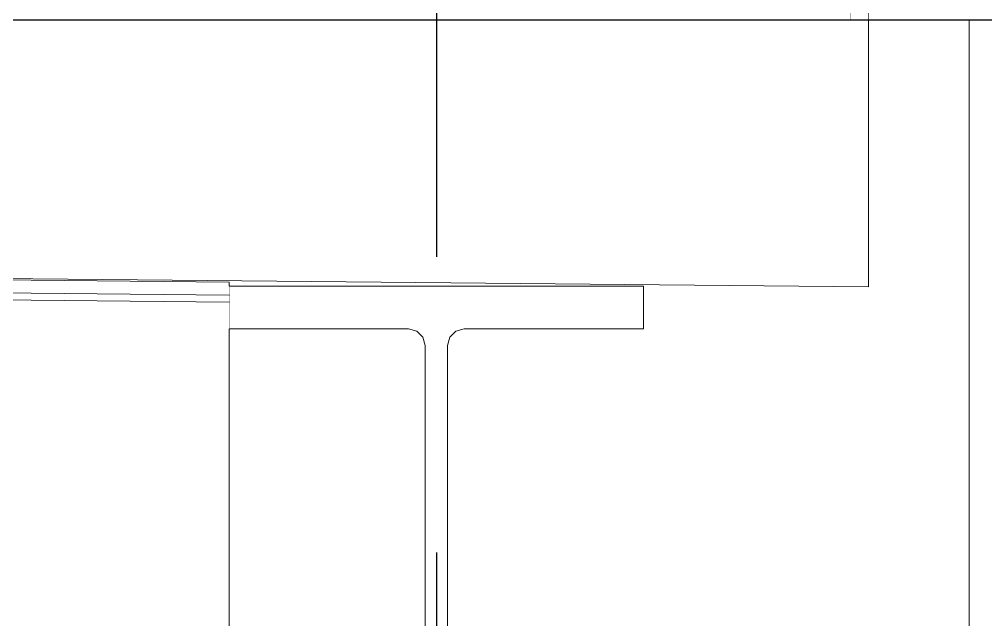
# Model space of a CAD drawing. Extents: x -3080 to 28500, y -1326 to 31609.
# Drawn here: x 26124.8 to 26206.4, y 28125.1 to 28175.8 of the extents above; entities that cross this region are included whole.
import ezdxf
from ezdxf.xclip import XClip

# ---------------------------------------------------------------- set-up
doc = ezdxf.new("R2010")
doc.units = 0
doc.header["$LTSCALE"] = 100
doc.header["$XCLIPFRAME"] = 2
doc.linetypes.add('188K-SM-07-F10-MECH-CR PIPE-Y2257103$0$X-S-FAB_SL ALL$0$COL-CEN-LIN', pattern=[3.25, 2.5, -0.25, 0.25, -0.25])
doc.linetypes.add('188K-SM-07-F10-MECH-CR PIPE-Y2257103$0$X-S-FAB_SL ALL$0$Wipeout_Contour', pattern=[1, 0, -1])
for name, color, linetype in [('0-xref', 8, 'Continuous'), ('188K-SM-07-F10-MECH-CR PIPE-Y2257103$0$X-S-FAB_SL ALL$0$A-WALL-EX', 7, 'Continuous'), ('188K-SM-07-F10-MECH-CR PIPE-Y2257103$0$X-S-FAB_SL ALL$0$A-WALL-IN', 7, 'Continuous'), ('188K-SM-07-F10-MECH-CR PIPE-Y2257103$0$X-S-FAB_SL ALL$0$ASP_1', 1, 'Continuous'), ('188K-SM-07-F10-MECH-CR PIPE-Y2257103$0$X-S-FAB_SL ALL$0$CCL', 15, '188K-SM-07-F10-MECH-CR PIPE-Y2257103$0$X-S-FAB_SL ALL$0$COL-CEN-LIN'), ('188K-SM-07-F10-MECH-CR PIPE-Y2257103$0$X-S-FAB_SL ALL$0$DIM', 15, 'Continuous'), ('188K-SM-07-F10-MECH-CR PIPE-Y2257103$0$X-S-FAB_SL ALL$0$Hattch', 7, 'Continuous'), ('188K-SM-07-F10-MECH-CR PIPE-Y2257103$0$X-S-FAB_SL ALL$0$S-BEAM', 7, 'Continuous'), ('188K-SM-07-F10-MECH-CR PIPE-Y2257103$0$X-S-FAB_SL ALL$0$S-SLAB', 7, 'Continuous')]:
    doc.layers.add(name, color=color, linetype=linetype)

# ---------------------------------------------------------------- blocks, each defined once
blk = doc.blocks.new('188K-SM-07-F10-MECH-CR PIPE-Y2257103$0$X-S-FAB_SL ALL$0$剖面元素_25_3', base_point=(23061.264, -8263.064))
at = {"color": 254, "linetype": '188K-SM-07-F10-MECH-CR PIPE-Y2257103$0$X-S-FAB_SL ALL$0$Wipeout_Contour', "lineweight": 0, "ltscale": 198779.141623}
blk.add_wipeout([(49266.264, -6418.064), (49259.764, -6418.064), (49259.764, -6653.064), (49266.264, -6653.064)], dxfattribs=at).dxf.layer = '188K-SM-07-F10-MECH-CR PIPE-Y2257103$0$X-S-FAB_SL ALL$0$Hattch'
blk = doc.blocks.new('188K-SM-07-F10-MECH-CR PIPE-Y2257103$0$X-S-FAB_SL ALL$0$剖面元素_26_3', base_point=(23061.264, -8263.064))
at = {"color": 254, "linetype": '188K-SM-07-F10-MECH-CR PIPE-Y2257103$0$X-S-FAB_SL ALL$0$Wipeout_Contour', "lineweight": 0, "ltscale": 1737619.251686257}
blk.add_wipeout([(49182.764, -6440.004), (49203.764, -6440.214), (49203.764, -6440.564), (49238.764, -6440.564), (49238.764, -6444.164), (49223.614, -6444.164), (49222.914, -6444.351), (49222.401, -6444.864), (49222.214, -6445.564), (49222.214, -6525.564), (49222.401, -6526.264), (49222.914, -6526.776), (49223.614, -6526.964), (49238.764, -6526.964), (49238.764, -6530.564), (49203.764, -6530.564), (49203.764, -6526.964), (49218.914, -6526.964), (49219.614, -6526.776), (49220.126, -6526.264), (49220.314, -6525.564), (49220.314, -6445.564), (49220.126, -6444.864), (49219.614, -6444.351), (49218.914, -6444.164), (49203.764, -6444.164), (49203.764, -6479.816), (49182.764, -6479.606), (49182.764, -6653.064), (49259.764, -6653.064), (49259.764, -6418.064), (49252.393, -6418.064), (49257.764, -6418.116), (49257.764, -6440.616), (49182.764, -6439.89)], dxfattribs=at).dxf.layer = '188K-SM-07-F10-MECH-CR PIPE-Y2257103$0$X-S-FAB_SL ALL$0$Hattch'
at = {"layer": '188K-SM-07-F10-MECH-CR PIPE-Y2257103$0$X-S-FAB_SL ALL$0$A-WALL-IN', "color": 8, "lineweight": 0}
blk.add_line((49256.264, -6418.064), (49257.764, -6418.064), dxfattribs=at)
blk = doc.blocks.new('188K-SM-07-F10-MECH-CR PIPE-Y2257103$0$X-S-FAB_SL ALL$0$剖面元素_28_3', base_point=(23061.264, -8263.064))
at = {"layer": '188K-SM-07-F10-MECH-CR PIPE-Y2257103$0$X-S-FAB_SL ALL$0$A-WALL-EX', "color": 6, "lineweight": 0}
blk.add_line((49266.264, -6418.064), (49266.264, -6653.064), dxfattribs=at)
blk = doc.blocks.new('188K-SM-07-F10-MECH-CR PIPE-Y2257103$0$X-S-FAB_SL ALL$0$剖面元素_389_3', base_point=(23061.264, -8263.064))
at = {"layer": '188K-SM-07-F10-MECH-CR PIPE-Y2257103$0$X-S-FAB_SL ALL$0$S-SLAB', "color": 1, "lineweight": 0}
for p, q in [((49252.394, -6418.064), (49257.764, -6418.116)), ((49257.764, -6418.116), (49257.764, -6440.616)), ((47391.264, -6422.564), (49257.764, -6440.616))]:
    blk.add_line(p, q, dxfattribs=at)
blk = doc.blocks.new('188K-SM-07-F10-MECH-CR PIPE-Y2257103$0$X-S-FAB_SL ALL$0$剖面元素_431_3', base_point=(23061.264, -8263.064))
at = {"layer": '188K-SM-07-F10-MECH-CR PIPE-Y2257103$0$X-S-FAB_SL ALL$0$A-WALL-EX', "color": 1, "lineweight": 0}
for p, q in [((49256.264, -6322.064), (49256.264, -6418.064)), ((49256.264, -6418.064), (49252.394, -6418.064))]:
    blk.add_line(p, q, dxfattribs=at)
blk = doc.blocks.new('188K-SM-07-F10-MECH-CR PIPE-Y2257103$0$X-S-FAB_SL ALL$0$剖面元素_432_3', base_point=(23061.264, -8263.064))
at = {"layer": '188K-SM-07-F10-MECH-CR PIPE-Y2257103$0$X-S-FAB_SL ALL$0$A-WALL-EX', "color": 6, "lineweight": 0}
for p in [(49257.764, -6319.564), (49266.264, -6418.064)]:
    blk.add_line(p, (49257.764, -6418.064), dxfattribs=at)
blk = doc.blocks.new('188K-SM-07-F10-MECH-CR PIPE-Y2257103$0$X-S-FAB_SL ALL$0$剖面元素_653_3', base_point=(23061.264, -8263.064))
at = {"layer": '188K-SM-07-F10-MECH-CR PIPE-Y2257103$0$X-S-FAB_SL ALL$0$S-BEAM', "color": 2, "lineweight": 0}
for p, q in [((49203.764, -6440.564), (49203.764, -6444.164)), ((49238.764, -6440.564), (49203.764, -6440.564)), ((49238.764, -6440.564), (49238.764, -6444.164)), ((49219.614, -6444.351), (49220.126, -6444.864)), ((49222.914, -6444.351), (49222.401, -6444.864))]:
    blk.add_line(p, q, dxfattribs=at)
at = {"layer": '188K-SM-07-F10-MECH-CR PIPE-Y2257103$0$X-S-FAB_SL ALL$0$S-BEAM', "color": 2, "lineweight": 0, "flags": 128}
for points in [[(49219.614, -6444.351), (49218.914, -6444.164), (49203.764, -6444.164)], [(49238.764, -6444.164), (49223.614, -6444.164), (49222.914, -6444.351)], [(49220.126, -6444.864), (49220.314, -6445.564), (49220.314, -6525.564), (49220.126, -6526.264)], [(49222.401, -6444.864), (49222.214, -6445.564), (49222.214, -6525.564), (49222.401, -6526.264)]]:
    blk.add_lwpolyline(points, dxfattribs=at)
blk = doc.blocks.new('188K-SM-07-F10-MECH-CR PIPE-Y2257103$0$X-S-FAB_SL ALL$0$剖面元素_1114_3', base_point=(23061.264, -8263.064))
at = {"color": 254, "linetype": '188K-SM-07-F10-MECH-CR PIPE-Y2257103$0$X-S-FAB_SL ALL$0$Wipeout_Contour', "lineweight": 0, "ltscale": 496614.06456}
blk.add_wipeout([(49241.264, -6322.064), (49256.264, -6322.064), (49256.264, -6342.97), (49256.764, -6343.064), (49256.764, -6361.064), (49256.264, -6361.064), (49256.264, -6418.064), (49257.764, -6418.064), (49257.764, -6319.564), (49241.264, -6319.564)], dxfattribs=at).dxf.layer = '188K-SM-07-F10-MECH-CR PIPE-Y2257103$0$X-S-FAB_SL ALL$0$Hattch'
blk = doc.blocks.new('188K-SM-07-F10-MECH-CR PIPE-Y2257103$0$X-S-FAB_SL ALL$0$剖面元素_1964_3', base_point=(23061.264, -8263.064))
at = {"color": 254, "linetype": '188K-SM-07-F10-MECH-CR PIPE-Y2257103$0$X-S-FAB_SL ALL$0$Wipeout_Contour', "lineweight": 0, "ltscale": 442812.81104}
blk.add_wipeout([(48338.764, -6432.664), (48756.114, -6436.837), (48756.114, -6436.064), (48786.414, -6436.064), (48786.414, -6437.14), (49203.764, -6441.314), (49203.764, -6440.214), (48837.22, -6436.548), (48338.764, -6431.727)], dxfattribs=at).dxf.layer = '188K-SM-07-F10-MECH-CR PIPE-Y2257103$0$X-S-FAB_SL ALL$0$Hattch'
at = {"color": 254, "linetype": '188K-SM-07-F10-MECH-CR PIPE-Y2257103$0$X-S-FAB_SL ALL$0$Wipeout_Contour', "lineweight": 0, "ltscale": 197665.743149}
blk.add_wipeout([(48786.414, -6437.14), (48786.414, -6437.316), (49203.764, -6441.49), (49203.764, -6441.314)], dxfattribs=at).dxf.layer = '188K-SM-07-F10-MECH-CR PIPE-Y2257103$0$X-S-FAB_SL ALL$0$Hattch'
at = {"color": 254, "linetype": '188K-SM-07-F10-MECH-CR PIPE-Y2257103$0$X-S-FAB_SL ALL$0$Wipeout_Contour', "lineweight": 0, "ltscale": 197665.89959}
blk.add_wipeout([(48786.414, -6437.316), (48786.414, -6437.74), (49203.764, -6441.914), (49203.764, -6441.49)], dxfattribs=at).dxf.layer = '188K-SM-07-F10-MECH-CR PIPE-Y2257103$0$X-S-FAB_SL ALL$0$Hattch'
at = {"color": 254, "linetype": '188K-SM-07-F10-MECH-CR PIPE-Y2257103$0$X-S-FAB_SL ALL$0$Wipeout_Contour', "lineweight": 0, "ltscale": 443657.753461}
blk.add_wipeout([(48772.214, -6473.8), (49203.764, -6478.116), (49203.764, -6441.914), (48786.414, -6437.74), (48786.414, -6439.764), (48773.614, -6439.764), (48772.914, -6439.951), (48772.401, -6440.464), (48772.214, -6441.164)], dxfattribs=at).dxf.layer = '188K-SM-07-F10-MECH-CR PIPE-Y2257103$0$X-S-FAB_SL ALL$0$Hattch'
at = {"layer": '188K-SM-07-F10-MECH-CR PIPE-Y2257103$0$X-S-FAB_SL ALL$0$S-BEAM', "color": 8, "lineweight": 0}
for p, q in [((49203.764, -6441.314), (48786.414, -6437.14)), ((49203.764, -6440.214), (48837.199, -6436.548)), ((49203.764, -6441.914), (48786.414, -6437.74)), ((49203.764, -6440.564), (49203.764, -6440.214)), ((49203.764, -6478.116), (49203.764, -6444.164))]:
    blk.add_line(p, q, dxfattribs=at)
blk = doc.blocks.new('188K-SM-07-F10-MECH-CR PIPE-Y2257103$0$X-S-FAB_SL ALL$0$A$C2e9ab586')
at = {"layer": '188K-SM-07-F10-MECH-CR PIPE-Y2257103$0$X-S-FAB_SL ALL$0$A-WALL-IN', "lineweight": 0}
blk.add_blockref('188K-SM-07-F10-MECH-CR PIPE-Y2257103$0$X-S-FAB_SL ALL$0$剖面元素_25_3', (-28106.385, 285), dxfattribs=at)
at = {"layer": '188K-SM-07-F10-MECH-CR PIPE-Y2257103$0$X-S-FAB_SL ALL$0$A-WALL-EX', "lineweight": 0}
blk.add_blockref('188K-SM-07-F10-MECH-CR PIPE-Y2257103$0$X-S-FAB_SL ALL$0$剖面元素_28_3', (-28106.385, 285), dxfattribs=at)
at = {"layer": '188K-SM-07-F10-MECH-CR PIPE-Y2257103$0$X-S-FAB_SL ALL$0$A-WALL-IN', "lineweight": 0}
blk.add_blockref('188K-SM-07-F10-MECH-CR PIPE-Y2257103$0$X-S-FAB_SL ALL$0$剖面元素_26_3', (-28106.385, 285), dxfattribs=at)
at = {"layer": '188K-SM-07-F10-MECH-CR PIPE-Y2257103$0$X-S-FAB_SL ALL$0$A-WALL-EX', "lineweight": 0}
for name in ['188K-SM-07-F10-MECH-CR PIPE-Y2257103$0$X-S-FAB_SL ALL$0$剖面元素_432_3', '188K-SM-07-F10-MECH-CR PIPE-Y2257103$0$X-S-FAB_SL ALL$0$剖面元素_431_3']:
    blk.add_blockref(name, (-28106.385, 285), dxfattribs=at)
at = {"layer": '188K-SM-07-F10-MECH-CR PIPE-Y2257103$0$X-S-FAB_SL ALL$0$S-BEAM', "lineweight": 0}
blk.add_blockref('188K-SM-07-F10-MECH-CR PIPE-Y2257103$0$X-S-FAB_SL ALL$0$剖面元素_653_3', (-28106.385, 285), dxfattribs=at)
at = {"layer": '188K-SM-07-F10-MECH-CR PIPE-Y2257103$0$X-S-FAB_SL ALL$0$S-SLAB', "lineweight": 0}
blk.add_blockref('188K-SM-07-F10-MECH-CR PIPE-Y2257103$0$X-S-FAB_SL ALL$0$剖面元素_389_3', (-28106.385, 285), dxfattribs=at)
at = {"layer": '188K-SM-07-F10-MECH-CR PIPE-Y2257103$0$X-S-FAB_SL ALL$0$A-WALL-EX', "lineweight": 0}
blk.add_blockref('188K-SM-07-F10-MECH-CR PIPE-Y2257103$0$X-S-FAB_SL ALL$0$剖面元素_1114_3', (-28106.385, 285), dxfattribs=at)
at = {"layer": '188K-SM-07-F10-MECH-CR PIPE-Y2257103$0$X-S-FAB_SL ALL$0$S-BEAM', "lineweight": 0}
blk.add_blockref('188K-SM-07-F10-MECH-CR PIPE-Y2257103$0$X-S-FAB_SL ALL$0$剖面元素_1964_3', (-28106.385, 285), dxfattribs=at)
blk = doc.blocks.new('188K-SM-07-F10-MECH-CR PIPE-Y2257103$0$X-S-FAB_SL ALL$0$A$Ceb448ab1')
at = {"layer": '188K-SM-07-F10-MECH-CR PIPE-Y2257103$0$X-S-FAB_SL ALL$0$CCL'}
blk.add_line((26160, 3600), (26160, 0), dxfattribs=at)
blk = doc.blocks.new('188K-SM-07-F10-MECH-CR PIPE-Y2257103$0$X-S-FAB_SL ALL$0$A$C4d4bc2cd')
at = {"layer": '188K-SM-07-F10-MECH-CR PIPE-Y2257103$0$X-S-FAB_SL ALL$0$DIM'}
blk.add_line((-70, 1875), (470, 1875), dxfattribs=at)
blk = doc.blocks.new('188K-SM-07-F10-MECH-CR PIPE-Y2257103$0$X-S-FAB_SL ALL')
at = {"layer": '188K-SM-07-F10-MECH-CR PIPE-Y2257103$0$X-S-FAB_SL ALL$0$ASP_1'}
blk.add_blockref('188K-SM-07-F10-MECH-CR PIPE-Y2257103$0$X-S-FAB_SL ALL$0$A$C2e9ab586', (23632.864, -73288.977), dxfattribs=at)
blk.add_blockref('188K-SM-07-F10-MECH-CR PIPE-Y2257103$0$X-S-FAB_SL ALL$0$A$C4d4bc2cd', (21622.83, -73033.977), dxfattribs=at)
at = {"layer": '188K-SM-07-F10-MECH-CR PIPE-Y2257103$0$X-S-FAB_SL ALL$0$CCL'}
blk.add_blockref('188K-SM-07-F10-MECH-CR PIPE-Y2257103$0$X-S-FAB_SL ALL$0$A$Ceb448ab1', (-4473.521, -73553.977), dxfattribs=at)
blk = doc.blocks.new('188K-SM-07-F10-MECH-CR PIPE-Y2257103')
ref = blk.add_blockref('188K-SM-07-F10-MECH-CR PIPE-Y2257103$0$X-S-FAB_SL ALL', (4473.521, 99334.763))
XClip(ref).set_block_clipping_path([(-7553.4648570136, -75341.9369645483), (24026.2025623869, -67725.7696244382)])

msp = doc.modelspace()

# ---------------------------------------------------------------- block references
at = {"layer": '0-xref'}
msp.add_blockref('188K-SM-07-F10-MECH-CR PIPE-Y2257103', (0, 0), dxfattribs=at)

doc.saveas('drawing.dxf')
